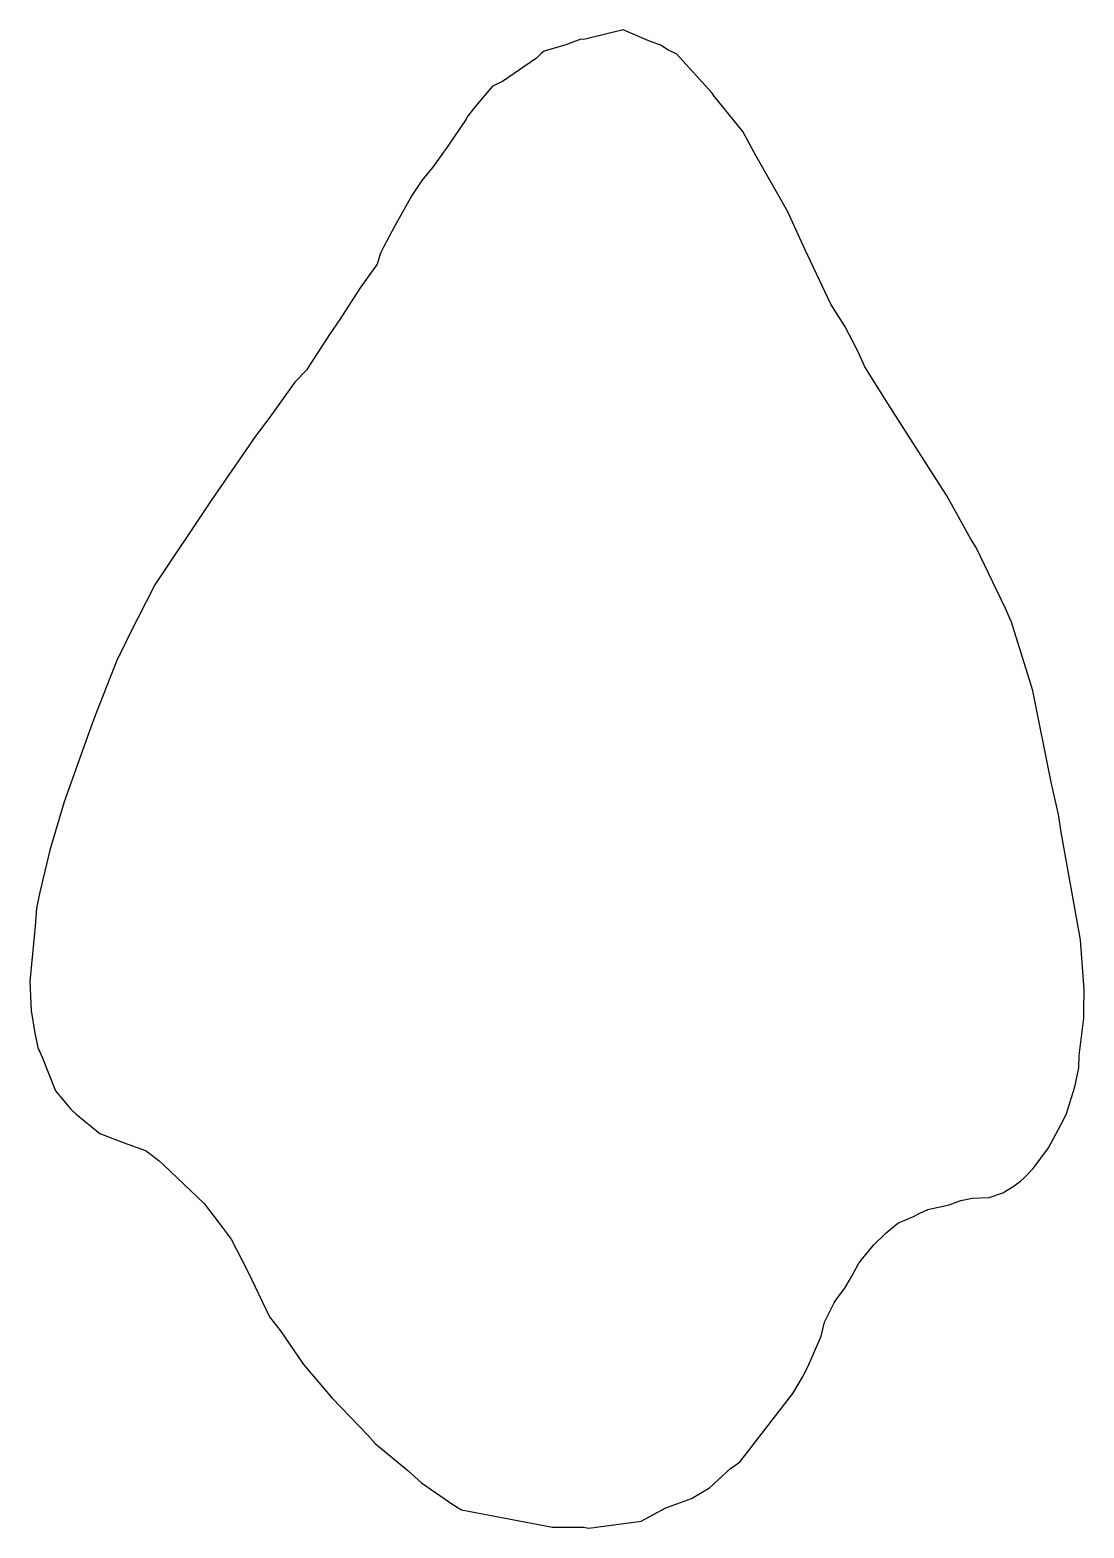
# Model space of a CAD drawing. Extents: x 71.2 to 100.4, y 91.4 to 132.8.
import ezdxf

# ---------------------------------------------------------------- set-up
doc = ezdxf.new("R2010")
doc.units = 0
doc.layers.add('33_99000', color=7, linetype='CONTINUOUS')

msp = doc.modelspace()

# ---------------------------------------------------------------- linework, layer by layer
at = {"layer": '33_99000', "color": 5}
msp.add_lwpolyline([(98.90401, 114.72301), (98.36201, 116.441), (98.19801, 116.82001), (97.386, 118.506), (97.23501, 118.757), (96.57101, 119.96001), (96.367, 120.269), (94.94701, 122.496), (94.30901, 123.51501), (94.11201, 123.94301), (93.75401, 124.63801), (93.371, 125.243), (92.651, 126.771), (92.172, 127.82301), (91.303, 129.34201), (90.93201, 130.024), (90.136, 131.00401), (90.081, 131.084), (89.094, 132.17401), (88.869, 132.27501), (88.66601, 132.412), (88.394, 132.507), (87.624, 132.83701), (86.535, 132.571), (86.44801, 132.58), (86.034, 132.42801), (85.43501, 132.246), (85.35201, 132.188), (85.22701, 132.06001), (84.28201, 131.412), (84.012, 131.28), (83.54501, 130.73901), (83.30701, 130.436), (83.275, 130.367), (82.772, 129.62001), (82.344, 129.03201), (82.054, 128.67001), (81.773, 128.25401), (81.29301, 127.394), (80.99001, 126.82001), (80.911, 126.658), (80.813, 126.355), (80.34801, 125.7), (79.784, 124.82101), (79.52, 124.43501), (78.936, 123.54301), (78.871, 123.43001), (78.54401, 123.08701), (77.84801, 122.12), (77.44801, 121.592), (76.221, 119.80901), (74.67001, 117.48), (73.953, 116.08401), (73.71101, 115.57101), (73.647, 115.452), (73.035, 113.909), (72.885, 113.506), (72.162, 111.47301), (71.762, 110.13), (71.485, 108.965), (71.39101, 108.52801), (71.358, 108.03201), (71.21301, 106.493), (71.248, 105.69601), (71.34801, 105.063), (71.43201, 104.67001), (71.548, 104.40201), (71.923, 103.47401), (72.05701, 103.303), (72.342, 102.965), (72.495, 102.82201), (73.148, 102.289), (73.787, 102.037), (74.40501, 101.816), (74.465, 101.78001), (74.786, 101.535), (74.909, 101.424), (76.027, 100.355), (76.45, 99.80901), (76.783, 99.36201), (77.244, 98.47), (77.83801, 97.217), (78.139, 96.82201), (78.77801, 95.898), (79.569, 94.95901), (80.554, 93.94601), (80.762, 93.704), (80.82001, 93.665), (81.663, 92.957), (82.04, 92.61401), (82.912, 92.02), (83.146, 91.874), (85.67101, 91.39001), (86.52801, 91.39001), (86.675, 91.367), (88.12, 91.561), (88.80701, 91.928), (89.513, 92.18301), (90.01, 92.484), (90.59701, 93.021), (90.733, 93.104), (90.85201, 93.203), (91.02701, 93.41901), (92.317, 95.08701), (92.58301, 95.547), (92.73, 95.83), (93.09901, 96.675), (93.19501, 97.067), (93.46201, 97.60201), (93.52801, 97.706), (93.75401, 98.01), (93.95, 98.339), (94.133, 98.68201), (94.203, 98.78001), (94.55, 99.19801), (94.898, 99.54101), (95.216, 99.811), (95.651, 99.98901), (95.828, 100.08601), (96.052, 100.18301), (96.644, 100.31001), (96.964, 100.43001), (97.27901, 100.50001), (97.747, 100.51501), (98.12401, 100.64301), (98.413, 100.825), (98.61501, 100.97301), (98.704, 101.052), (98.96201, 101.32201), (99.387, 101.89001), (99.79601, 102.647), (99.886, 102.844), (100.11301, 103.578), (100.19801, 103.978), (100.232, 104.103), (100.23501, 104.44701), (100.36301, 105.48401), (100.37, 105.692), (100.371, 106.273), (100.272, 107.65401), (99.73901, 110.633), (99.66501, 111.118), (99.464, 112.01701), (98.954, 114.54301), (98.90401, 114.72301)], dxfattribs=at)

doc.saveas('drawing.dxf')
